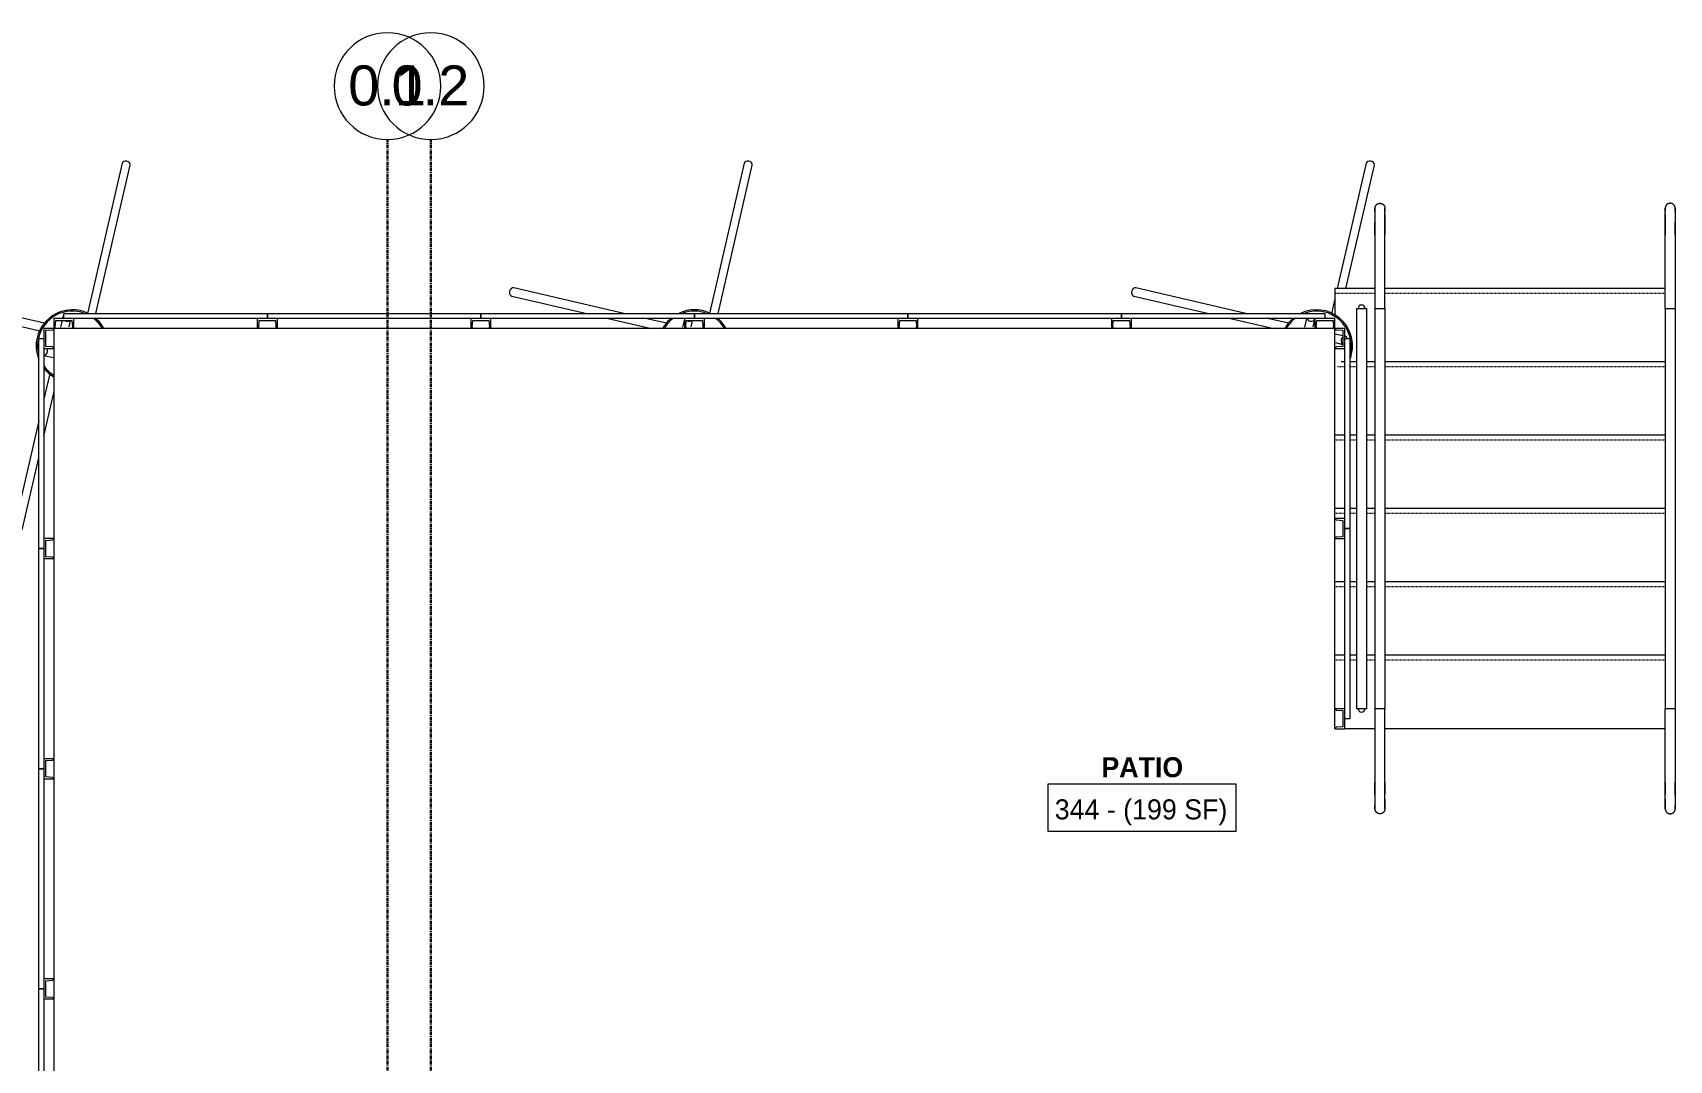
# Model space of a CAD drawing. Header units: inches. Extents: x -4093 to -1777, y 9773 to 12264.
# Drawn here: x -3882.5 to -3637.2, y 12109.5 to 12263.5 of the extents above; entities that cross this region are included whole.
import ezdxf

# ---------------------------------------------------------------- set-up
doc = ezdxf.new("R2010")
doc.units = ezdxf.units.IN
doc.header["$MEASUREMENT"] = 0
doc.linetypes.add('Grid Line 1_2_', pattern=[0.875, 0.5, -0.125, 0.125, -0.125])
doc.linetypes.add('Overhead 1_16_', pattern=[0.101562, 0.0625, -0.039062])
for name, color, linetype, lineweight in [('0-1', 7, 'Continuous', 5), ('0-2', 7, 'Continuous', 9), ('0-3', 165, 'Continuous', 5), ('A-AREA-IDEN', 2, 'Continuous', 9), ('A-FLOR-2', 192, 'Continuous', 9), ('A-FLOR-HRAL', 11, 'Continuous', 9), ('A-GLAZ-CURT', 52, 'Continuous', 9), ('A-GLAZ-CWMG', 51, 'Continuous', 9), ('S-FNDN-1', 7, 'Continuous', 9), ('S-GRID-1', 1, 'Grid Line 1_2_', 30), ('S-GRID-IDEN', 1, 'Continuous', 9), ('S-GRID-IDEN-1', 147, 'Continuous', 9), ('S-STRS', 31, 'Continuous', 9), ('S-STRS-3', 31, 'Overhead 1_16_', 9)]:
    doc.layers.add(name, color=color, linetype=linetype, lineweight=lineweight)
doc.styles.add('Arial_1', font='arial.ttf', dxfattribs={"height": 6})
doc.styles.add('Century Gothic', font='ufonts.com_century-gothic.ttf', dxfattribs={"height": 3})
doc.styles.add('Century Gothic_B', font='GOTHICB.TTF', dxfattribs={"height": 3})

# ---------------------------------------------------------------- blocks, each defined once
blk = doc.blocks.new('316600 - Special Foundations - Diamond Pier - Generic - 316600 - Special Foundations - Diamond Pier - Generic-V112-BACKGROUND - 1ST FLOOR')
at = {"layer": 'S-FNDN-1'}
for p, q in [((7.46, 27.36), (2.26, 4.87)), ((3.55, 4.87), (8.68, 27.08)), ((-27.36, 7.46), (-4.87, 2.26)), ((-4.15, 3.38), (-27.08, 8.68)), ((-1.54, 3.8), (-1.77, 2.8)), ((-1.42, 4.32), (-1.47, 4.12)), ((-0.48, 2.86), (-0.26, 3.8)), ((-4.27, -1.43), (-2.8, -1.77)), ((-2.86, -0.48), (-3.27, -0.38)), ((-3.39, -4.19), (-4.27, -8)), ((-4.27, -13.55), (-2.77, -7.06)), ((-5.02, -11.25), (-8.68, -27.08)), ((-7.46, -27.36), (-5.02, -16.79))]:
    blk.add_line(p, q, dxfattribs=at)
for radius, start, end in [(5.41, 65.0422, 166.9807), (5.21, 69.3118, 166.9807), (5.21, 30.4651, 52.255), (5.41, 29.273, 49.9415), (5.41, 166.9807, 201.3355), (5.21, 166.9807, 193.4113), (5.21, 214.7051, 237.5864), (5.41, 217.6172, 238.8653)]:
    blk.add_arc((0, 0), radius, start, end, dxfattribs=at)
for centre, major_axis, start_param, end_param in [((8.07, 27.22), (-0.609, 0.141), 4.712389, 6.283185), ((8.07, 27.22), (-0.609, 0.141), 3.141593, 4.712389), ((-27.22, 8.07), (0.141, 0.609), 1.570796, 3.141593), ((-27.22, 8.07), (0.141, 0.609), 0, 1.570796), ((-0.81, 4.18), (-0.609, 0.141), 5.724761, 6.698069), ((-0.81, 4.18), (-0.609, 0.141), 1.18371, 1.570796), ((-0.81, 4.18), (-0.609, 0.141), 1.570796, 2.547178), ((-4.18, -0.81), (0.141, 0.609), 3.242164, 4.712389), ((-4.18, -0.81), (0.141, 0.609), 4.712389, 5.668597), ((-8.07, -27.22), (-0.609, 0.141), 0, 1.570796), ((-8.07, -27.22), (-0.609, 0.141), 1.570796, 3.141593)]:
    blk.add_ellipse(centre, major_axis=major_axis, ratio=0.764544, start_param=start_param, end_param=end_param, dxfattribs=at)
blk = doc.blocks.new('316600 - Special Foundations - Diamond Pier - Generic - 316600 - Special Foundations - Diamond Pier - Generic-V113-BACKGROUND - 1ST FLOOR')
at = {"layer": 'S-FNDN-1'}
for p, q in [((7.46, 27.36), (3.13, 8.62)), ((4.41, 8.62), (8.68, 27.08)), ((-27.36, 7.46), (-16.14, 4.87)), ((-10.59, 4.87), (-27.08, 8.68)), ((2.77, 7.06), (2.26, 4.87)), ((-12.9, 4.12), (-6.41, 2.62)), ((-4.15, 3.38), (-7.35, 4.12)), ((-1.47, 4.12), (-1.77, 2.8)), ((-0.48, 2.86), (-0.23, 3.93)), ((3.95, 1.51), (2.8, 1.77)), ((2.86, 0.48), (3.95, 0.22)), ((4.32, 1.42), (4.27, 1.43))]:
    blk.add_line(p, q, dxfattribs=at)
for radius, start, end in [(5.41, 346.9807, 115.0926), (5.21, 346.9807, 109.2843), (5.41, 129.8268, 151.0098), (5.21, 127.0125, 149.7497), (5.21, 345.2342, 346.9807), (5.41, 339.65, 346.9807)]:
    blk.add_arc((0, 0), radius, start, end, dxfattribs=at)
for centre, major_axis, start_param, end_param in [((8.07, 27.22), (-0.609, 0.141), 4.712389, 6.283185), ((8.07, 27.22), (-0.609, 0.141), 3.141593, 4.712389), ((-27.22, 8.07), (0.141, 0.609), 1.570796, 3.141593), ((-27.22, 8.07), (0.141, 0.609), 0, 1.570796), ((-0.81, 4.18), (-0.609, 0.141), 0.414884, 1.570796), ((-0.81, 4.18), (-0.609, 0.141), 1.570796, 3.002938), ((4.18, 0.81), (0.141, 0.609), 1.570796, 2.954004), ((4.18, 0.81), (0.141, 0.609), 0.785398, 1.570796), ((4.18, 0.81), (0.141, 0.609), 5.410384, 6.383757)]:
    blk.add_ellipse(centre, major_axis=major_axis, ratio=0.764544, start_param=start_param, end_param=end_param, dxfattribs=at)
blk = doc.blocks.new('316600 - Special Foundations - Diamond Pier - Generic - 316600 - Special Foundations - Diamond Pier - Generic-V115-BACKGROUND - 1ST FLOOR')
at = {"layer": 'S-FNDN-1'}
for p, q in [((7.46, 27.36), (2.26, 4.87)), ((3.55, 4.87), (8.68, 27.08)), ((-27.36, 7.46), (-16.14, 4.87)), ((-10.59, 4.87), (-27.08, 8.68)), ((-12.9, 4.12), (-6.41, 2.62)), ((-4.15, 3.38), (-7.35, 4.12)), ((-1.5, 3.98), (-1.77, 2.8)), ((-0.48, 2.86), (-0.26, 3.8))]:
    blk.add_line(p, q, dxfattribs=at)
for radius, start, end in [(5.41, 65.0422, 115.0926), (5.21, 69.3118, 109.2843), (5.41, 129.8268, 151.0098), (5.21, 127.0125, 149.7497), (5.21, 30.4651, 52.255), (5.41, 29.273, 49.9415)]:
    blk.add_arc((0, 0), radius, start, end, dxfattribs=at)
for centre, major_axis, start_param, end_param in [((8.07, 27.22), (-0.609, 0.141), 4.712389, 6.283185), ((8.07, 27.22), (-0.609, 0.141), 3.141593, 4.712389), ((-27.22, 8.07), (0.141, 0.609), 1.570796, 3.141593), ((-27.22, 8.07), (0.141, 0.609), 0, 1.570796), ((-0.81, 4.18), (-0.609, 0.141), 1.18371, 1.570796), ((-0.81, 4.18), (-0.609, 0.141), 1.570796, 2.547178)]:
    blk.add_ellipse(centre, major_axis=major_axis, ratio=0.764544, start_param=start_param, end_param=end_param, dxfattribs=at)
blk = doc.blocks.new('Grid - Grid Head - Circle-1738874-BACKGROUND - 1ST FLOOR')
at = {"layer": 'S-GRID-IDEN-1'}
for start, end in [(360, 180), (180, 360)]:
    blk.add_arc((0, 0), 0.25, start, end, dxfattribs=at)
blk = doc.blocks.new('CTR - 1st Phase - Structure_rvt-1-BACKGROUND - 1ST FLOOR')
at = {"layer": 'S-GRID-1'}
for p, q in [((-3829.32, 9772.61), (-3829.32, 12247.5)), ((-3822.82, 9772.61), (-3822.82, 12247.5))]:
    blk.add_line(p, q, dxfattribs=at)
at = {"layer": '0-2'}
for name, p in [('316600 - Special Foundations - Diamond Pier - Generic - 316600 - Special Foundations - Diamond Pier - Generic-V112-BACKGROUND - 1ST FLOOR', (-3876.55, 12216.57)), ('316600 - Special Foundations - Diamond Pier - Generic - 316600 - Special Foundations - Diamond Pier - Generic-V115-BACKGROUND - 1ST FLOOR', (-3783.32, 12216.57)), ('316600 - Special Foundations - Diamond Pier - Generic - 316600 - Special Foundations - Diamond Pier - Generic-V113-BACKGROUND - 1ST FLOOR', (-3690.09, 12216.57))]:
    blk.add_blockref(name, p, dxfattribs=at)
at = {"layer": '0-3', "xscale": 31.99999999999999, "yscale": 31.99999999999999, "zscale": 31.99999999999999}
for p in [(-3829.32, 12255.5), (-3822.82, 12255.5)]:
    blk.add_blockref('Grid - Grid Head - Circle-1738874-BACKGROUND - 1ST FLOOR', p, dxfattribs=at)
at = {"layer": 'S-GRID-IDEN', "char_height": 6, "width": 14.14, "attachment_point": 1, "style": 'Arial_1'}
for s, insert in [('0.1', (-3835.2, 12258.6)), ('0.2', (-3828.7, 12258.6))]:
    blk.add_mtext(s, dxfattribs=dict(at, insert=insert))
blk = doc.blocks.new('Horizontal_Siding - Horizontal_Siding-2852725-BACKGROUND - 1ST FLOOR')
at = {"layer": 'A-GLAZ-CURT'}
for p, q in [((-15.75, -2.25), (-15.75, -1.5)), ((15.75, -2.25), (-15.75, -2.25)), ((-14.25, -1.5), (14.25, -1.5)), ((15.75, -1.5), (15.75, -2.25))]:
    blk.add_line(p, q, dxfattribs=at)
blk = doc.blocks.new('Horizontal_Siding - Horizontal_Siding-2852726-BACKGROUND - 1ST FLOOR')
at = {"layer": 'A-GLAZ-CURT'}
for p, q in [((-16.5, -2.25), (-16.5, -1.5)), ((16.5, -2.25), (-16.5, -2.25)), ((-15, -1.5), (15, -1.5)), ((16.5, -1.5), (16.5, -2.25))]:
    blk.add_line(p, q, dxfattribs=at)
blk = doc.blocks.new('Rectangular Mullion - RAILING POST-2669756-BACKGROUND - 1ST FLOOR')
at = {"layer": 'A-GLAZ-CWMG'}
for p, q in [((-1.5, 1.5), (1.5, 1.5)), ((-1.5, 0), (-1.5, 1.5)), ((-1.22, 1.18), (-1.29, 0.21)), ((1.22, 1.18), (-1.22, 1.18)), ((1.29, 0.21), (1.22, 1.18)), ((1.5, 1.5), (1.5, 0))]:
    blk.add_line(p, q, dxfattribs=at)
for centre, radius, start, end in [((-1.5, 0.21), 0.21, 270, 0.528), ((1.5, 0.21), 0.211, 179.472, 270)]:
    blk.add_arc(centre, radius, start, end, dxfattribs=at)
blk = doc.blocks.new('Rectangular Mullion - RAILING POST-2806294-BACKGROUND - 1ST FLOOR')
at = {"layer": 'A-GLAZ-CWMG'}
for p, q in [((0, 1.5), (-3, 1.5)), ((-3, 1.5), (-3, 0)), ((-2.79, 0.21), (-2.72, 1.18)), ((-2.72, 1.18), (-0.28, 1.18)), ((-0.28, 1.18), (-0.21, 0.21)), ((0, 0), (0, 1.5))]:
    blk.add_line(p, q, dxfattribs=at)
for centre, start, end in [((-3, 0.21), 270, 0.528), ((0, 0.21), 179.472, 270)]:
    blk.add_arc(centre, 0.21, start, end, dxfattribs=at)
blk = doc.blocks.new('Horizontal_Siding - Horizontal_Siding-2854549-BACKGROUND - 1ST FLOOR')
at = {"layer": 'A-GLAZ-CURT'}
for p, q in [((-15.25, 2.25), (15.25, 2.25)), ((-15.25, 1.5), (-15.25, 2.25)), ((13.75, 1.5), (-13.75, 1.5)), ((15.25, 2.25), (15.25, 1.5))]:
    blk.add_line(p, q, dxfattribs=at)
blk = doc.blocks.new('Horizontal_Siding - Horizontal_Siding-2854550-BACKGROUND - 1ST FLOOR')
at = {"layer": 'A-GLAZ-CURT'}
for p, q in [((-16, 2.25), (16, 2.25)), ((-16, 1.5), (-16, 2.25)), ((14.5, 1.5), (-14.5, 1.5)), ((16, 2.25), (16, 1.5))]:
    blk.add_line(p, q, dxfattribs=at)
blk = doc.blocks.new('Rectangular Mullion - RAILING POST-2666422-BACKGROUND - 1ST FLOOR')
at = {"layer": 'A-GLAZ-CWMG'}
for p, q in [((-1.5, -1.5), (-1.5, 0)), ((1.5, 0), (1.5, -1.5)), ((1.5, -1.5), (-1.5, -1.5)), ((-1.29, -0.21), (-1.22, -1.18)), ((-1.22, -1.18), (1.22, -1.18)), ((1.22, -1.18), (1.29, -0.21))]:
    blk.add_line(p, q, dxfattribs=at)
for centre, radius, start, end in [((-1.5, -0.21), 0.211, 359.472, 90), ((1.5, -0.21), 0.21, 90, 180.528)]:
    blk.add_arc(centre, radius, start, end, dxfattribs=at)
blk = doc.blocks.new('Rectangular Mullion - RAILING POST-2680134-BACKGROUND - 1ST FLOOR')
at = {"layer": 'A-GLAZ-CWMG'}
for p, q in [((-3, -1.5), (-3, 0)), ((0, 0), (0, -1.5)), ((0, -1.5), (-3, -1.5)), ((-2.79, -0.21), (-2.72, -1.18)), ((-2.72, -1.18), (-0.28, -1.18)), ((-0.28, -1.18), (-0.21, -0.21))]:
    blk.add_line(p, q, dxfattribs=at)
for centre, start, end in [((-3, -0.21), 359.472, 90), ((0, -0.21), 90, 180.528)]:
    blk.add_arc(centre, 0.21, start, end, dxfattribs=at)
blk = doc.blocks.new('Rectangular Mullion - RAILING POST-2806288-BACKGROUND - 1ST FLOOR')
at = {"layer": 'A-GLAZ-CWMG'}
for p, q in [((-3, 0), (-3, -1.5)), ((0, -1.5), (0, 0)), ((-3, -1.5), (0, -1.5)), ((-2.72, -1.18), (-2.79, -0.21)), ((-0.28, -1.18), (-2.72, -1.18)), ((-0.21, -0.21), (-0.28, -1.18))]:
    blk.add_line(p, q, dxfattribs=at)
for centre, radius, start, end in [((-3, -0.21), 0.211, 359.472, 90), ((0, -0.21), 0.21, 90, 180.528)]:
    blk.add_arc(centre, radius, start, end, dxfattribs=at)
blk = doc.blocks.new('Horizontal_Siding - Horizontal_Siding-2853021-BACKGROUND - 1ST FLOOR')
at = {"layer": 'A-GLAZ-CURT'}
for p, q in [((-14.25, 2.25), (14.25, 2.25)), ((-14.25, 1.5), (-14.25, 2.25)), ((12.75, 1.5), (-12.75, 1.5)), ((14.25, 2.25), (14.25, 1.5))]:
    blk.add_line(p, q, dxfattribs=at)
blk = doc.blocks.new('Railing - 1_-2850776-BACKGROUND - 1ST FLOOR')
at = {"layer": 'A-FLOR-HRAL'}
for p, q in [((2, 11), (2, 0)), ((3.5, 0), (3.5, 11))]:
    blk.add_line(p, q, dxfattribs=at)
at = {"layer": 'A-FLOR-HRAL', "flags": 128}
for points in [[(2, 15), (2, 15.03), (2, 15.06), (2.01, 15.09), (2.01, 15.12), (2.01, 15.15), (2.02, 15.18), (2.03, 15.21), (2.04, 15.24), (2.05, 15.26), (2.06, 15.29), (2.07, 15.32), (2.08, 15.35), (2.1, 15.37), (2.11, 15.4), (2.13, 15.42), (2.15, 15.45), (2.17, 15.47), (2.19, 15.49), (2.21, 15.52), (2.23, 15.54), (2.25, 15.56), (2.27, 15.58), (2.3, 15.6), (2.32, 15.61), (2.34, 15.63), (2.37, 15.65), (2.4, 15.66), (2.42, 15.68), (2.45, 15.69), (2.48, 15.7), (2.51, 15.71), (2.53, 15.72), (2.56, 15.73), (2.59, 15.73), (2.62, 15.74), (2.65, 15.74), (2.68, 15.75), (2.71, 15.75), (2.74, 15.75)], [(2, 15), (2, 15), (2, 14.99), (2, 14.97), (2, 14.95), (2, 14.92), (2, 14.89), (2, 14.84), (2, 14.8), (2, 14.74), (2, 14.68), (2, 14.62), (2, 14.55), (2, 14.47), (2, 14.39), (2, 14.3), (2, 14.21), (2, 14.11), (2, 14.01), (2, 13.9), (2, 13.79), (2, 13.67), (2, 13.55), (2, 13.42), (2, 13.29), (2, 13.16), (2, 13.02), (2, 12.89), (2, 12.74), (2, 12.6), (2, 12.45), (2, 12.3), (2, 12.15), (2, 11.99), (2, 11.84), (2, 11.68), (2, 11.52), (2, 11.36), (2, 11.2), (2, 11.04), (2, 11)], [(2, 14.5), (2, 14.53), (2, 14.6), (2, 14.67), (2, 14.73), (2, 14.78), (2, 14.83), (2, 14.87), (2, 14.91), (2, 14.94), (2, 14.97), (2, 14.98), (2, 14.99), (2, 15)], [(2.75, 15.75), (2.78, 15.75), (2.81, 15.75), (2.84, 15.74), (2.87, 15.74), (2.9, 15.74), (2.93, 15.73), (2.96, 15.72), (2.99, 15.71), (3.01, 15.7), (3.04, 15.69), (3.07, 15.68), (3.1, 15.67), (3.12, 15.65), (3.15, 15.64), (3.17, 15.62), (3.2, 15.6), (3.22, 15.58), (3.24, 15.56), (3.27, 15.54), (3.29, 15.52), (3.31, 15.5), (3.33, 15.48), (3.35, 15.45), (3.36, 15.43), (3.38, 15.41), (3.4, 15.38), (3.41, 15.35), (3.43, 15.33), (3.44, 15.3), (3.45, 15.27), (3.46, 15.24), (3.47, 15.22), (3.48, 15.19), (3.48, 15.16), (3.49, 15.13), (3.49, 15.1), (3.5, 15.07), (3.5, 15.04), (3.5, 15.01)], [(3.5, 11), (3.5, 11.16), (3.5, 11.32), (3.5, 11.48), (3.5, 11.64), (3.5, 11.79), (3.5, 11.95), (3.5, 12.11), (3.5, 12.26), (3.5, 12.41), (3.5, 12.56), (3.5, 12.7), (3.5, 12.85), (3.5, 12.99), (3.5, 13.12), (3.5, 13.26), (3.5, 13.39), (3.5, 13.52), (3.5, 13.64), (3.5, 13.76), (3.5, 13.87), (3.5, 13.98), (3.5, 14.08), (3.5, 14.18), (3.5, 14.28), (3.5, 14.37), (3.5, 14.45), (3.5, 14.53), (3.5, 14.6), (3.5, 14.67), (3.5, 14.73), (3.5, 14.78), (3.5, 14.83), (3.5, 14.87), (3.5, 14.91), (3.5, 14.94), (3.5, 14.97), (3.5, 14.98), (3.5, 14.99), (3.5, 15), (3.5, 15)], [(3.5, 15), (3.5, 14.99), (3.5, 14.97), (3.5, 14.95), (3.5, 14.92), (3.5, 14.89), (3.5, 14.84), (3.5, 14.8), (3.5, 14.74), (3.5, 14.68), (3.5, 14.62), (3.5, 14.55), (3.5, 14.52)], [(2, 11), (2, 11.16), (2, 11.32), (2, 11.48), (2, 11.64), (2, 11.79), (2, 11.95), (2, 12.11), (2, 12.26), (2, 12.41), (2, 12.56), (2, 12.7), (2, 12.85), (2, 12.94)], [(3.5, 14.07), (3.5, 14.01), (3.5, 13.9), (3.5, 13.79), (3.5, 13.67), (3.5, 13.55), (3.5, 13.42), (3.5, 13.29), (3.5, 13.16), (3.5, 13.02), (3.5, 12.89), (3.5, 12.74), (3.5, 12.6), (3.5, 12.45), (3.5, 12.3), (3.5, 12.15), (3.5, 11.99), (3.5, 11.84), (3.5, 11.68), (3.5, 11.52), (3.5, 11.36), (3.5, 11.2), (3.5, 11.04), (3.5, 11)]]:
    blk.add_lwpolyline(points, dxfattribs=at)
at = {"layer": 'A-FLOR-HRAL'}
blk.add_arc((0, 0), 0.5, 360, 180, dxfattribs=at)
blk = doc.blocks.new('Railing - 1_-2850778-BACKGROUND - 1ST FLOOR')
at = {"layer": 'A-FLOR-HRAL'}
for p, q in [((2, 0), (2, -11)), ((3.5, -11), (3.5, 0))]:
    blk.add_line(p, q, dxfattribs=at)
at = {"layer": 'A-FLOR-HRAL', "flags": 128}
for points in [[(2, -12.94), (2, -12.89), (2, -12.74), (2, -12.6), (2, -12.45), (2, -12.3), (2, -12.15), (2, -11.99), (2, -11.84), (2, -11.68), (2, -11.52), (2, -11.36), (2, -11.2), (2, -11.04), (2, -11)], [(2, -11), (2, -11.16), (2, -11.32), (2, -11.48), (2, -11.64), (2, -11.79), (2, -11.95), (2, -12.11), (2, -12.26), (2, -12.41), (2, -12.56), (2, -12.7), (2, -12.85), (2, -12.99), (2, -13.12), (2, -13.26), (2, -13.39), (2, -13.52), (2, -13.64), (2, -13.76), (2, -13.87), (2, -13.98), (2, -14.08), (2, -14.18), (2, -14.28), (2, -14.37), (2, -14.45), (2, -14.53), (2, -14.6), (2, -14.67), (2, -14.73), (2, -14.78), (2, -14.83), (2, -14.87), (2, -14.91), (2, -14.94), (2, -14.97), (2, -14.98), (2, -14.99), (2, -15), (2, -15)], [(3.5, -11), (3.5, -11.16), (3.5, -11.32), (3.5, -11.48), (3.5, -11.64), (3.5, -11.79), (3.5, -11.95), (3.5, -12.11), (3.5, -12.26), (3.5, -12.41), (3.5, -12.56), (3.5, -12.7), (3.5, -12.85)], [(3.5, -15), (3.5, -15), (3.5, -14.99), (3.5, -14.97), (3.5, -14.95), (3.5, -14.92), (3.5, -14.89), (3.5, -14.84), (3.5, -14.8), (3.5, -14.74), (3.5, -14.68), (3.5, -14.62), (3.5, -14.55), (3.5, -14.47), (3.5, -14.39), (3.5, -14.3), (3.5, -14.21), (3.5, -14.11), (3.5, -14.01), (3.5, -13.9), (3.5, -13.79), (3.5, -13.67), (3.5, -13.55), (3.5, -13.42), (3.5, -13.29), (3.5, -13.16), (3.5, -13.02), (3.5, -12.89), (3.5, -12.74), (3.5, -12.6), (3.5, -12.45), (3.5, -12.3), (3.5, -12.15), (3.5, -11.99), (3.5, -11.84), (3.5, -11.68), (3.5, -11.52), (3.5, -11.36), (3.5, -11.2), (3.5, -11.04), (3.5, -11)], [(2, -15), (2, -14.99), (2, -14.97), (2, -14.95), (2, -14.92), (2, -14.89), (2, -14.84), (2, -14.8), (2, -14.74), (2, -14.68), (2, -14.62), (2, -14.55), (2, -14.5)], [(3.5, -13.54), (3.5, -13.64), (3.5, -13.76), (3.5, -13.87), (3.5, -13.98), (3.5, -14.08), (3.5, -14.18), (3.5, -14.28), (3.5, -14.37), (3.5, -14.45), (3.5, -14.53), (3.5, -14.6), (3.5, -14.67), (3.5, -14.73), (3.5, -14.78), (3.5, -14.83), (3.5, -14.87), (3.5, -14.91), (3.5, -14.94), (3.5, -14.97), (3.5, -14.98), (3.5, -14.99), (3.5, -15)], [(2.75, -15.75), (2.72, -15.75), (2.69, -15.75), (2.66, -15.74), (2.63, -15.74), (2.6, -15.74), (2.57, -15.73), (2.54, -15.72), (2.51, -15.71), (2.49, -15.7), (2.46, -15.69), (2.43, -15.68), (2.4, -15.67), (2.38, -15.65), (2.35, -15.64), (2.33, -15.62), (2.3, -15.6), (2.28, -15.58), (2.26, -15.56), (2.23, -15.54), (2.21, -15.52), (2.19, -15.5), (2.17, -15.48), (2.15, -15.45), (2.14, -15.43), (2.12, -15.41), (2.1, -15.38), (2.09, -15.35), (2.07, -15.33), (2.06, -15.3), (2.05, -15.27), (2.04, -15.24), (2.03, -15.22), (2.02, -15.19), (2.02, -15.16), (2.01, -15.13), (2.01, -15.1), (2, -15.07), (2, -15.04), (2, -15.01)], [(3.5, -15), (3.5, -15.03), (3.5, -15.06), (3.49, -15.09), (3.49, -15.12), (3.49, -15.15), (3.48, -15.18), (3.47, -15.21), (3.46, -15.24), (3.45, -15.26), (3.44, -15.29), (3.43, -15.32), (3.42, -15.35), (3.4, -15.37), (3.39, -15.4), (3.37, -15.42), (3.35, -15.45), (3.33, -15.47), (3.31, -15.49), (3.29, -15.52), (3.27, -15.54), (3.25, -15.56), (3.23, -15.58), (3.2, -15.6), (3.18, -15.61), (3.16, -15.63), (3.13, -15.65), (3.1, -15.66), (3.08, -15.68), (3.05, -15.69), (3.02, -15.7), (2.99, -15.71), (2.97, -15.72), (2.94, -15.73), (2.91, -15.73), (2.88, -15.74), (2.85, -15.74), (2.82, -15.75), (2.79, -15.75), (2.76, -15.75)]]:
    blk.add_lwpolyline(points, dxfattribs=at)
at = {"layer": 'A-FLOR-HRAL'}
blk.add_arc((0, 0), 0.5, 180, 360, dxfattribs=at)
blk = doc.blocks.new('Railing - Railing-2854362-BACKGROUND - 1ST FLOOR')
at = {"layer": 'A-FLOR-HRAL'}
for p, q in [((-3637.82, 12222.19), (-3636.32, 12222.19)), ((-3637.82, 12222.19), (-3637.82, 12162.19)), ((-3636.32, 12222.19), (-3636.32, 12162.19)), ((-3635.07, 12222.19), (-3633.57, 12222.19)), ((-3635.07, 12222.19), (-3635.07, 12162.19)), ((-3633.57, 12222.19), (-3633.57, 12162.19)), ((-3636.32, 12162.19), (-3637.82, 12162.19)), ((-3633.57, 12162.19), (-3635.07, 12162.19))]:
    blk.add_line(p, q, dxfattribs=at)
at = {"extrusion": (0, 0, -1), "zscale": -1}
for name, p in [('Railing - 1_-2850776-BACKGROUND - 1ST FLOOR', (3634.32, 12222.19)), ('Railing - 1_-2850778-BACKGROUND - 1ST FLOOR', (3634.32, 12162.19))]:
    blk.add_blockref(name, p, dxfattribs=at)
blk = doc.blocks.new('Railing - Railing-2854363-BACKGROUND - 1ST FLOOR')
at = {"layer": 'A-FLOR-HRAL'}
for p, q in [((-3684.07, 12222.19), (-3682.57, 12222.19)), ((-3684.07, 12222.19), (-3684.07, 12162.19)), ((-3682.57, 12222.19), (-3682.57, 12162.19)), ((-3681.32, 12222.19), (-3679.82, 12222.19)), ((-3681.32, 12222.19), (-3681.32, 12162.19)), ((-3679.82, 12222.19), (-3679.82, 12162.19)), ((-3682.57, 12162.19), (-3684.07, 12162.19)), ((-3679.82, 12162.19), (-3681.32, 12162.19))]:
    blk.add_line(p, q, dxfattribs=at)
for name, p in [('Railing - 1_-2850776-BACKGROUND - 1ST FLOOR', (-3683.32, 12222.19)), ('Railing - 1_-2850778-BACKGROUND - 1ST FLOOR', (-3683.32, 12162.19))]:
    blk.add_blockref(name, p)

msp = doc.modelspace()

# ---------------------------------------------------------------- linework, layer by layer
at = {"layer": 'A-AREA-IDEN', "flags": 128}
msp.add_lwpolyline([(-3730.31, 12150.93), (-3702.15, 12150.93), (-3702.15, 12143.77), (-3730.31, 12143.77)], close=True, dxfattribs=at)
at = {"layer": 'A-FLOR-2'}
for p, q in [((-3687.32, 12219.19), (-3879.32, 12219.19)), ((-3879.32, 12219.19), (-3879.32, 12087.19)), ((-3687.32, 12159.19), (-3687.32, 12219.19)), ((-3681.32, 12159.19), (-3685.82, 12159.19)), ((-3637.82, 12159.19), (-3679.82, 12159.19))]:
    msp.add_line(p, q, dxfattribs=at)
at = {"layer": 'S-STRS'}
for p, q in [((-3681.32, 12225.19), (-3687.32, 12225.19)), ((-3687.32, 12225.19), (-3687.32, 12221.15)), ((-3637.82, 12225.19), (-3679.82, 12225.19)), ((-3685.82, 12214.19), (-3686.37, 12214.19)), ((-3684.07, 12214.19), (-3685.07, 12214.19)), ((-3681.32, 12214.19), (-3682.57, 12214.19)), ((-3637.82, 12214.19), (-3679.82, 12214.19)), ((-3685.82, 12203.19), (-3687.32, 12203.19)), ((-3684.07, 12203.19), (-3685.07, 12203.19)), ((-3681.32, 12203.19), (-3682.57, 12203.19)), ((-3637.82, 12203.19), (-3679.82, 12203.19)), ((-3685.82, 12192.19), (-3687.32, 12192.19)), ((-3684.07, 12192.19), (-3685.07, 12192.19)), ((-3681.32, 12192.19), (-3682.57, 12192.19)), ((-3637.82, 12192.19), (-3679.82, 12192.19)), ((-3685.82, 12181.19), (-3687.32, 12181.19)), ((-3684.07, 12181.19), (-3685.07, 12181.19)), ((-3681.32, 12181.19), (-3682.57, 12181.19)), ((-3637.82, 12181.19), (-3679.82, 12181.19)), ((-3685.82, 12170.19), (-3687.32, 12170.19)), ((-3684.07, 12170.19), (-3685.07, 12170.19)), ((-3681.32, 12170.19), (-3682.57, 12170.19)), ((-3637.82, 12170.19), (-3679.82, 12170.19)), ((-3681.32, 12159.19), (-3685.82, 12159.19)), ((-3637.82, 12159.19), (-3679.82, 12159.19))]:
    msp.add_line(p, q, dxfattribs=at)
at = {"layer": 'S-STRS-3'}
for p, q in [((-3681.32, 12224.44), (-3687.32, 12224.44)), ((-3637.82, 12224.44), (-3679.82, 12224.44)), ((-3685.82, 12213.44), (-3686.94, 12213.44)), ((-3684.07, 12213.44), (-3685.07, 12213.44)), ((-3681.32, 12213.44), (-3682.57, 12213.44)), ((-3637.82, 12213.44), (-3679.82, 12213.44)), ((-3685.82, 12202.44), (-3687.32, 12202.44)), ((-3684.07, 12202.44), (-3685.07, 12202.44)), ((-3681.32, 12202.44), (-3682.57, 12202.44)), ((-3637.82, 12202.44), (-3679.82, 12202.44)), ((-3685.82, 12191.44), (-3687.32, 12191.44)), ((-3684.07, 12191.44), (-3685.07, 12191.44)), ((-3681.32, 12191.44), (-3682.57, 12191.44)), ((-3637.82, 12191.44), (-3679.82, 12191.44)), ((-3685.82, 12180.44), (-3687.32, 12180.44)), ((-3684.07, 12180.44), (-3685.07, 12180.44)), ((-3681.32, 12180.44), (-3682.57, 12180.44)), ((-3637.82, 12180.44), (-3679.82, 12180.44)), ((-3685.82, 12169.44), (-3687.32, 12169.44)), ((-3684.07, 12169.44), (-3685.07, 12169.44)), ((-3681.32, 12169.44), (-3682.57, 12169.44)), ((-3637.82, 12169.44), (-3679.82, 12169.44))]:
    msp.add_line(p, q, dxfattribs=at)

# ---------------------------------------------------------------- block references
at = {"layer": '0-1'}
msp.add_blockref('CTR - 1st Phase - Structure_rvt-1-BACKGROUND - 1ST FLOOR', (0, 0), dxfattribs=at)
at = {"layer": 'A-FLOR-HRAL'}
for name in ['Railing - Railing-2854363-BACKGROUND - 1ST FLOOR', 'Railing - Railing-2854362-BACKGROUND - 1ST FLOOR']:
    msp.add_blockref(name, (0, 0), dxfattribs=at)
at = {"layer": 'A-GLAZ-CURT'}
for name, p in [('Horizontal_Siding - Horizontal_Siding-2854549-BACKGROUND - 1ST FLOOR', (-3862.57, 12219.19)), ('Horizontal_Siding - Horizontal_Siding-2854550-BACKGROUND - 1ST FLOOR', (-3831.32, 12219.19)), ('Horizontal_Siding - Horizontal_Siding-2854550-BACKGROUND - 1ST FLOOR', (-3799.32, 12219.19)), ('Horizontal_Siding - Horizontal_Siding-2854550-BACKGROUND - 1ST FLOOR', (-3767.32, 12219.19)), ('Horizontal_Siding - Horizontal_Siding-2854550-BACKGROUND - 1ST FLOOR', (-3735.32, 12219.19)), ('Horizontal_Siding - Horizontal_Siding-2854549-BACKGROUND - 1ST FLOOR', (-3704.07, 12219.19))]:
    msp.add_blockref(name, p, dxfattribs=at)
for name, p, rotation in [('Horizontal_Siding - Horizontal_Siding-2852725-BACKGROUND - 1ST FLOOR', (-3879.32, 12201.94), 270), ('Horizontal_Siding - Horizontal_Siding-2853021-BACKGROUND - 1ST FLOOR', (-3687.32, 12203.44), 269.9999999999995), ('Horizontal_Siding - Horizontal_Siding-2853021-BACKGROUND - 1ST FLOOR', (-3687.32, 12174.94), 269.9999999999995), ('Horizontal_Siding - Horizontal_Siding-2852726-BACKGROUND - 1ST FLOOR', (-3879.32, 12169.69), 270), ('Horizontal_Siding - Horizontal_Siding-2852726-BACKGROUND - 1ST FLOOR', (-3879.32, 12136.69), 270), ('Horizontal_Siding - Horizontal_Siding-2852725-BACKGROUND - 1ST FLOOR', (-3879.32, 12104.44), 270)]:
    msp.add_blockref(name, p, dxfattribs=dict(at, rotation=rotation))
at = {"layer": 'A-GLAZ-CWMG'}
for name, p, rotation in [('Rectangular Mullion - RAILING POST-2806288-BACKGROUND - 1ST FLOOR', (-3879.32, 12219.19), 180), ('Rectangular Mullion - RAILING POST-2806294-BACKGROUND - 1ST FLOOR', (-3879.32, 12219.19), 90), ('Rectangular Mullion - RAILING POST-2806288-BACKGROUND - 1ST FLOOR', (-3687.32, 12219.19), 89.99999999999947)]:
    msp.add_blockref(name, p, dxfattribs=dict(at, rotation=rotation))
at = {"layer": 'A-GLAZ-CWMG', "extrusion": (0, 0, -1)}
for name, p, rotation in [('Rectangular Mullion - RAILING POST-2666422-BACKGROUND - 1ST FLOOR', (3847.32, 12219.19), 180), ('Rectangular Mullion - RAILING POST-2666422-BACKGROUND - 1ST FLOOR', (3815.32, 12219.19), 180), ('Rectangular Mullion - RAILING POST-2666422-BACKGROUND - 1ST FLOOR', (3783.32, 12219.19), 180), ('Rectangular Mullion - RAILING POST-2666422-BACKGROUND - 1ST FLOOR', (3751.32, 12219.19), 180), ('Rectangular Mullion - RAILING POST-2666422-BACKGROUND - 1ST FLOOR', (3719.32, 12219.19), 180), ('Rectangular Mullion - RAILING POST-2680134-BACKGROUND - 1ST FLOOR', (3687.32, 12219.19), 180), ('Rectangular Mullion - RAILING POST-2666422-BACKGROUND - 1ST FLOOR', (3687.32, 12189.19), 270.0000000000005), ('Rectangular Mullion - RAILING POST-2669756-BACKGROUND - 1ST FLOOR', (3879.32, 12186.19), 270), ('Rectangular Mullion - RAILING POST-2680134-BACKGROUND - 1ST FLOOR', (3687.32, 12159.19), 270.0000000000005), ('Rectangular Mullion - RAILING POST-2669756-BACKGROUND - 1ST FLOOR', (3879.32, 12153.19), 270), ('Rectangular Mullion - RAILING POST-2669756-BACKGROUND - 1ST FLOOR', (3879.32, 12120.19), 270)]:
    msp.add_blockref(name, p, dxfattribs=dict(at, rotation=rotation))

# ---------------------------------------------------------------- texts
at = {"layer": 'A-AREA-IDEN', "char_height": 3, "attachment_point": 1}
for s, insert, width, style in [('PATIO', (-3722.32, 12154.92), 14.645, 'Century Gothic_B'), ('344 - (199 SF)', (-3729.31, 12148.6), 31.613, 'Century Gothic')]:
    msp.add_mtext(s, dxfattribs=dict(at, insert=insert, width=width, style=style))

doc.saveas('drawing.dxf')
